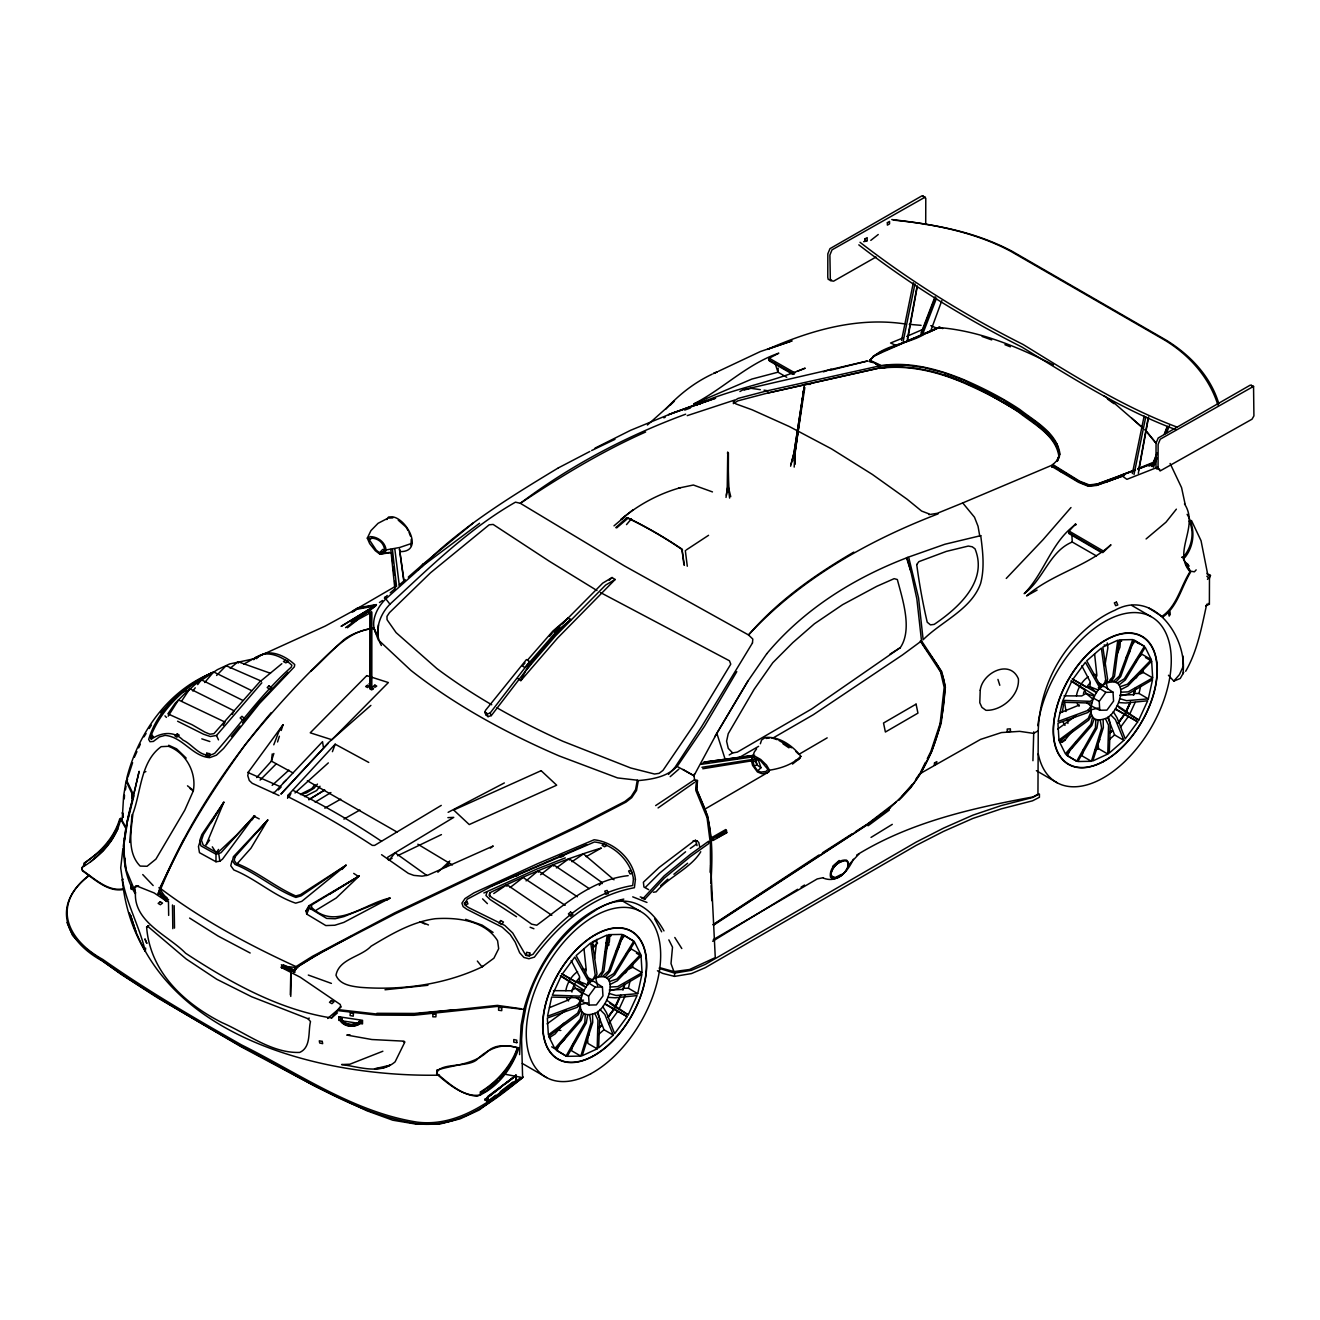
<?xml version="1.0" encoding="UTF-8"?>
<svg xmlns="http://www.w3.org/2000/svg" width="1320" height="1320" viewBox="0 0 1320 1320"><rect width="100%" height="100%" fill="white"/><g stroke="black" fill="none" stroke-linecap="round" stroke-linejoin="round"><path stroke-width="1.5" d="M369.798 612.876L369.748 687.918L371.184 688.743L371.233 613.717L368.709 612.084L371.233 613.717M371.811 687.605L371.861 612.166L370.326 610.698L368.049 611.391L351.153 621.803L353.38 622.066L370.161 612.926M252.252 819.786L254.644 815.661L222.568 859.072L219.846 861.201L215.985 861.745L216.001 854.205L200.953 845.889L199.716 840.592L201.828 834.587L223.855 802.197L206.052 845.014L209.599 840.13M489.786 896.709L489.786 892.798C525.789 875.094 562.897 859.534 601.359 848.034L586.195 856.663M674.602 973.104L691.498 970.299L705.342 964.359L916.162 842.111L943.569 828.102L972.856 815.166L1001.319 805.563L1032.603 797.511L1039.418 793.996L1039.418 797.28L1032.586 800.794L1001.303 808.846L972.84 818.449L943.553 831.385L916.162 845.394L705.276 967.675L691.482 973.582L674.586 976.387L674.602 973.104L659.191 968.368M925.716 224.515L925.782 198.231L922.02 195.805L829.966 248.655L827.838 253.803L827.772 277.365L828.284 279.477L831.534 279.972M1205.705 605.979L1209.384 604.197L1209.466 578.639L1210.457 575.404L1206.926 573.375M122.232 819.159L123.618 796.01L126.126 780.731L127.66 779.179M519.568 1054.63L521.087 1025.31L524.452 1007.259C537.999 959.359 572.418 909.744 623.799 899.101M290.317 994.9L290.829 970.959M290.763 996.418L291.308 969.919M592.531 1014.37L592.73 1022.455L582.202 1055.736L597.184 1048.839L597.943 1020.047L594.775 1013.347C608.504 1008.843 620.746 969.177 595.716 978.005C581.971 982.509 569.745 1022.175 594.775 1013.347M1103.14 719.582L1103.339 727.666L1092.811 760.947L1107.793 754.034L1108.553 725.257L1105.384 718.558C1119.112 714.054 1131.339 674.388 1106.308 683.215C1092.58 687.72 1080.354 727.386 1105.384 718.558M752.466 642.988L752.812 639.078L748.522 634.953L624.31 565.851L520.344 503.299L515.476 502.161C468.963 528.693 429.825 567.303 390.604 603.603C379.78 613.899 373.312 631.636 381.381 645.496M1032.933 760.699L1033.741 731.841M585.222 1014.519L584.842 1022.604L566.082 1056.016L556.776 1050.604L559.762 1044.07L564.184 1039.945L566.89 1034.781M1095.814 719.73L1095.451 727.798L1076.674 761.227L1067.385 755.815L1070.371 749.265M1148.647 607.959L1161.864 616.39C1176.813 606.573 1180.724 586.113 1190.046 571.725C1172.226 551.678 1199.599 526.845 1184.469 503.877M696.894 779.971L696.465 789.178L707.801 816.321L709.846 829.455L711.183 842.292L711.216 872.751M710.341 872.602L710.704 864.947L715.275 957.611L689.552 969.507L673.909 971.602L659.472 967.576M794.194 467.098L794.838 453.305L804.177 386.974L793.996 453.073L790.614 466.207M778.173 368.099L777.975 372.19L786.736 377.272M310.959 909.348L311.8 904.86L359.221 876.001L336.221 897.996L316.222 910.156M766.738 653.746L747.796 681.236L716.842 733.26L693.94 775.731L694.617 779.674L696.333 781.226L695.838 790.482L707.058 817.707L710.391 843.711L710.49 872.256M193.264 791.01C196.862 772.761 185.922 752.664 168.415 746.295L161.188 746.658C140.613 761.458 141.108 791.637 132.924 813.565C131.142 830.593 126.736 852.522 140.167 866.085L147.081 866.266L155.941 859.089L184.75 810.232L193.264 791.01L190.063 788.502M166.27 901.164L166.864 897.649L158.862 891.808C185.938 826.584 225.423 766.227 271.276 712.586M710.886 883.789C712.387 858.974 713.229 832.887 705.078 809.094M377.85 635.052L378.477 624.822M610.78 935.566L609.79 935.583L609.361 941.985L604.923 952.974M1121.373 640.761L1120.383 640.778L1119.954 647.196L1116.274 656.354M124.261 798.88L124.509 795.217M1051.776 467.231L1052.304 465.201L1057.386 460.119L1059.993 454.146C1057.023 432.779 1035.259 421.69 1019.898 409.546C1002.16 397.733 983.103 388.08 963.583 379.599C937.464 368.907 908.259 361.086 880.028 365.822L767.002 390.852L738.111 398.409L733.59 401.115L733.375 403.606L737.831 400.851L767.481 393.079L878.939 368.115C907.665 363.908 936.919 370.936 963.32 382.107C989.175 393.129 1013.991 406.709 1036.118 424.116C1046.199 432.795 1058.409 442.151 1059.416 456.489L1057.534 460.911M696.811 789.805L697.505 780.648L695.805 780.582M891.28 366.828L879.764 367.999L880.028 365.822L874.945 363.016M436.969 1070.14C454.113 1064.597 474.26 1064.794 487.987 1051.083C496.782 1043.394 508.612 1045.621 518.941 1047.849C512.127 1068.226 497.459 1088.142 477.147 1096.243C461.654 1095.039 447.925 1083.868 436.656 1073.968C438.108 1061.758 469.326 1068.359 477.741 1058.838C488.565 1048.525 502.805 1042.553 517.457 1047.915L514.288 1058.145L508.678 1067.583M129.657 842.457L132.066 814.588M794.079 460.861L804.177 386.974L794.013 452.694L790.928 464.508M593.356 946.836L593.571 944.641L591.509 944.014M436.656 1073.968L437.349 1069.893M287.611 798.319L287.925 795.382L335.164 744.199L368.758 762.432M145.299 951.307C139.524 926.508 126.786 904.332 122.347 879.483L122.298 879.73C124.641 904.794 132.297 929.692 145.299 951.307L145.645 948.106M479.589 523.248L424.462 564.531L386.166 598.587C376.513 607.447 368.28 624.558 378.048 636.356L373.824 628.023C363.363 630.102 352.753 632.973 344.124 639.523C308.088 671.566 275.484 707.239 245.256 744.744C211.876 790.944 180.328 839.718 159.208 892.749L166.7 898.144L166.963 901.643L166.7 899.233L158.977 887.551M122.925 848.595L120.714 867.9L122.199 878.394M272.25 753.902L271.425 761.129L256.658 777.579M124.707 836.385L124.921 834.751L124.525 838.976L124.756 837.326M726.412 495.264L727.534 486.832L727.749 452.281L728.838 491.964M126.06 827.623L120.862 818.185L119.724 818.911C114.246 837.853 99.907 852.803 83.853 863.264L84.067 866.201L85.222 862.669L102.745 849.205L110.17 840.015L116.737 828.96L120.631 818.977L125.416 827.722M518.941 1047.849L517.688 1048.493C511.566 1067.22 497.161 1082.103 480.942 1092.349L480.529 1094.924L480.249 1092.02C496.996 1081.971 510.79 1066.197 517.457 1047.915M597.762 1011.368L599.726 1018.858L598.653 1047.866L613.288 1035.128L603.999 1029.732L597.481 1013.083M726.033 497.409L727.452 487.377L727.749 452.281L728.376 486.997L730.752 496.666M1108.354 716.578L1110.334 724.069L1109.262 753.06L1123.881 740.338L1114.591 734.927L1108.074 718.294M123.7 889.416C108.454 892.699 94.182 878.988 82.467 870.853L81.873 867.735L83.441 865.837M127.231 823.531L123.618 846.73L124.212 852.406M127.396 820.462L123.354 845.576L125.68 868.395M1062.369 711.975L1063.441 705.326L1062.534 701.398M594.627 958.468L596.871 939.345M1104.889 665.676L1107.876 647.773L1107.265 642.939M125.433 789.822L126.027 786.225M587.631 1015.146L586.294 1022.967L567.27 1056.33L580.8 1056.082L591.013 1022.884L589.66 1015.113M1098.224 720.34L1096.903 728.178L1077.862 761.524L1091.392 761.293L1101.606 728.095L1100.253 720.308M736.791 671.649L704.583 726.132L678.298 764.808C668.827 776.688 652.608 779.279 638.303 780.598L636.52 790.498L631.719 797.643L625.977 802.131L579.001 826.435L395.571 913.688L322.921 951.341L297.082 967.098L294.971 970.332L283.338 964.837L281.853 967.857M310.728 671.402C329.818 654.621 346.417 630.613 373.939 628.287L378.246 639.854L410.834 670.345A574.53 267.778 8.1 0 0 559.202 755.947L617.562 777.926L637.279 780.202L635.596 789.558L631.141 796.57L624.888 801.487L578.077 825.627L394.647 912.879L312.46 956.307L295.993 966.603L293.832 970.398L283.041 965.266L280.929 967.378L294.393 971.668L297.082 967.098L313.368 956.983L351.433 936.193M907.368 339.273L916.922 287.001M907.5 340.131L917.367 286.011M1138.566 470.431L1148.12 418.159M1138.318 473.303L1148.614 416.938M126.951 780.829L127.116 779.938L126.588 782.183L133.419 796.537C124.179 828.151 116.77 864.253 135.399 893.904C134.59 922.548 168.696 935.797 185.559 953.189C229.729 982.228 279.031 1009.882 331.6 1017.967L337.507 1012.82M663.976 930.897C647.279 901.114 622.215 891.709 593.521 911.658C559.878 933.273 535.92 968.137 526.004 1006.731L522.588 1024.881L521.582 1039.516L522.621 1077.796L479.143 1110.037L460.35 1118.749L439.213 1124.195L416.641 1124.195L392.749 1120.201L366.745 1110.714L315.166 1086.277L241.296 1046.859L157.41 997.705L121.011 974.259L85.387 948.387L72.616 935.517L66.974 922.466M624.195 984.406L622.891 990.066L624.607 984.505M1119.871 695.244L1132.824 694.65L1134.457 693.495L1135.596 687.803L1133.484 695.277L1134.787 689.617M760.353 743.77L761.59 739.992L765.154 737.566C778.882 735.851 793.006 745.882 800.877 756.376L798.402 759.495L795.382 760.403M901.543 340.445L913.324 282.727M903.177 341.385L914.958 283.8M1132.362 473.599L1144.143 416.031M1133.995 474.54L1145.776 416.839M135.399 893.904L134.788 887.337L136.01 885.67L154.126 892.93L166.501 901.18L168.613 899.728L158.648 893.359L159.852 887.931L183.793 839.47M1182.868 673.893C1188.116 639.375 1154.686 588.176 1114.905 610.253A106.557 61.545 -60 0 0 1076.031 638.682C1052.65 663.465 1039.368 696.927 1038.246 730.752L1033.609 733.375L1019.65 731.346L1001.451 732.567L980.595 739.381L920.881 773.19L910.536 787.941L888.97 808.896L867.504 824.637L713.988 924.907M572.88 1044.186L571.494 1050.687L580.8 1056.082M1083.489 749.38L1082.103 755.881L1091.392 761.293M410.998 545.655L411.262 539.286M609.262 990.033L622.231 989.439L623.865 988.3L624.673 984.555M609.988 990.611L617.446 988.812L641.916 974.473L637.725 993.663L628.435 988.251L630.118 980.578M1120.581 695.821L1128.055 694.006L1152.525 679.684L1148.334 698.874L1139.044 693.462L1140.711 685.789M700.755 851.73C690.838 868.214 668.959 876.727 656.155 891.825L653.367 892.27M1051.693 466.372L1078.589 482.344L1088.159 486.205L1096.656 485.446L1124.079 475.579M133.98 793.65L139.144 771.292L127.743 819.456M1206.727 604.23C1201.678 627.016 1197.487 650.859 1185.673 671.253M581.988 1011.664L580.206 1019.221L554.812 1048.624L551.711 1046.826M1092.58 716.875L1090.815 724.416L1065.421 753.835L1059.316 741.477L1088.686 720.126L1091.673 715.011M127.529 821.601L133.947 795.712L127.116 781.357M231.924 861.102L230.769 865.705L233.838 869.962C255.651 878.691 273.751 895.801 295.697 903.16L301.736 901.378L346.104 865.21L341.946 869.484M928.95 514.635L937.266 513.315L962.726 502.936L974.49 517.226L978.037 526.251L979.72 535.804L980.727 535.672C982.773 551.512 984.786 567.781 980.611 583.473C971.322 609.51 941.704 621.192 923.142 639.738L918.555 597.943L908.639 557.04L944.955 544.236L980.743 535.656M489.786 892.798L489.142 895.307L492.591 898.078L505.362 905.454L531.646 924.165L536.761 925.221C564.531 904.728 592.399 879.516 628.205 875.655M120.631 818.977C116.523 839.338 101.178 855.442 84.067 866.201M565.323 857.884L536.547 869.187L487.113 891.594L485.958 895.505L490.083 899.53L516.516 916.74M200.046 841.451L198.462 846.566L199.468 852.67L215.985 861.745M595.716 978.005L596.986 973.896L592.218 941.903L607.2 934.989L602.201 971.487L597.96 976.965M1106.308 683.215L1107.595 679.107L1102.827 647.097L1117.809 640.2L1112.809 676.698L1108.569 682.176L1105.318 680.378M585.321 973.087L586.261 970.118L584.017 949.014M1095.93 678.298L1096.87 675.328L1094.626 654.225M273.867 753.472L271.425 761.129L292.99 772.926M277.546 741.972L279.378 736.23M281.209 730.488L283.041 724.73L248.638 771.721L247.764 775.632L249.282 780.483L252.219 783.288L279.031 795.547M127.924 777.067L132.611 762.663M485.859 714.763L484.836 712.255L485.595 710.242L526.449 659.571L529.65 661.617L531.201 663.613L491.32 715.588L488.02 716.661L485.859 714.763L486.552 712.652M800.877 756.376C792.396 764.56 780.962 768.388 769.527 770.187L767.25 772.976L761.855 773.702L757.465 771.986L752.582 765.402L751.41 760.699L754.314 752.004L756.607 748.836M1207.47 579.381L1210.457 575.404M384.895 553.278L386.1 549.945C385.176 542.173 377.998 536.877 370.441 536.596L367.307 538.147L369.666 543.609L375.276 550.688L379.78 554.087L390.555 552.75M583.654 1013.545L581.212 1020.36L555.637 1049.565L566.082 1056.016M1094.264 718.756L1091.805 725.554L1066.23 754.776L1076.674 761.227M383.344 551.909L384.417 548.971C383.575 542.619 377.817 538.279 371.563 538.181L368.989 539.253L376.216 550.143L379.582 552.766L383.344 551.909L384.45 549.994L382.668 549.466L379.582 552.766M332.425 751.674L335.164 744.199M930.583 331.287L941.803 300.679M804.886 368.428L797.197 371.299M273.784 744.81L278.817 731.659L283.041 724.73M921.063 333.085L934.874 297.082M1153.515 467.181L1157.145 457.71M1166.599 433.076L1169.503 425.502M921.393 333.481L935.451 297.165M922.697 334.042L936.524 298.171M1152.096 466.57L1157.277 453.189M1164.669 434.082L1167.622 426.426M1151.898 466.257L1156.98 453.04M1164.273 434.164L1167.177 426.624M147.576 926.195L186.219 959.013L216.761 979.258L251.526 996.699L307.956 1018.71L310.513 1021.548C307.989 1031.563 311.338 1047.272 299.706 1052.419C271.524 1053.443 246.939 1033.345 222.04 1022.653C184.156 1003.514 149.935 971.734 146.619 927.003L148.896 925.584M793.006 374.418L769.329 360.938L769.164 358.231L778.8 353.183C747.103 363.924 723.278 388.855 693.792 403.936L751.839 379.071L777.975 372.19L774.922 362.901M870.028 359.716L869.467 361.053L873.394 362.159M1057.105 461.323L1058.97 456.885C1056.165 435.418 1034.138 424.462 1018.809 412.252C1001.269 400.389 982.245 391 962.874 382.519C936.721 371.432 907.797 364.468 879.318 368.395L879.599 366.217L876.051 364.287M753.093 761.673L754.231 759.033L756.756 758.456L760.386 760.485L767.959 769.428L765.946 771.49L760.914 772.084L757.663 770.88L754.034 765.765L753.093 761.673L755.502 761.227L756.921 758.967L754.231 759.033M1135.051 663.152L1136.371 660.082M608.338 1016.367L615.384 1007.193L620.631 995.214M1056.957 460.531L1059.564 454.558L1057.089 444.262L1048.41 432.927L1036.332 422.218L1002.87 399.597L963.138 379.995L944.212 372.801L924.231 367.62L904.299 364.98L880.407 365.755L870.028 360.904L871.134 359.106M1101.028 552.288L1068.804 533.511L1069.167 531.102L1075.486 523.858L1075.998 524.815M1130.481 702.124L1125.993 712.404L1118.782 722.584L1125.993 712.404L1130.662 702.256M311.157 905.932L311.52 907.335C335.643 931.062 364.468 903.375 389.994 898.045L343.81 922.399L334.834 925.237L325.825 925.567L306.702 914.083L309.342 908.044L308.847 905.784L359.221 876.001L329.488 894.3M751.41 760.699L752.796 757.531L756.063 756.855L760.699 759.462L766.524 765.105L769.527 770.187M404.91 1041.926L395.109 1061.841C379.912 1074.892 359.188 1066.725 341.599 1064.547L349.866 1064.217L382.866 1051.231M134.359 757.267L136.933 751.641M138.633 747.895L140.349 744.15M608.041 997.359L615.202 997.804L637.082 995.577L628.205 1014.832L615.384 1007.193L620.845 995.362M618.915 1009.437L625.366 995.412M1135.167 702.372L1129.507 714.631L1118.914 707.536M1131.058 715.539L1138.797 720.043L1147.69 700.771L1125.795 703.015L1118.65 702.57M619.641 996.913L613.981 1008.876L608.041 1017.291M1125.382 712.371L1130.25 702.108M289.459 796.455L290.911 793.403M367.307 538.147L370.936 530.607L378.064 523.314L387.568 518.38M517.803 678.546L520.839 680.641L525.74 670.527L555.621 635.761L605.616 585.09L615.12 579.513L612.034 577.516L602.712 583.143L562.452 623.766M232.27 714.45L234.085 710.787L189.832 688.776L181.912 700.623M921.047 771.26L925.501 762.284M927.284 758.686L930.847 751.509L940.12 723.525L944.179 687.373L940.566 671.929L920.287 641.058M589.198 1034.385L587.515 1037.751L587.895 1043.427L597.184 1048.839M1099.807 739.596L1098.124 742.962L1098.504 748.638L1107.793 754.034M1183.297 558.707L1190.722 571.956C1181.598 586.558 1177.572 607.084 1162.639 617.116M1076.592 741.708L1071.84 747.895M223.228 725.472L225.027 722.089L178.497 699.93L168.151 716.183M1183.793 672.243L1180.228 678.496L1173.793 681.104L1168.447 675.262M306.702 914.083L306.042 910.932L308.847 905.784M386.875 519.568L387.387 518.644M387.899 518.133L388.542 517.011L392.304 516.796C407.236 518.694 424.331 552.123 400.01 551.611M714.813 736.758L747.813 681.236M117.909 829.01L111.325 840.328L103.191 850.575L90.569 861.712M581.064 1009.8L578.077 1014.915L548.707 1036.266L554.812 1048.624M600.831 976.255L603.933 971.058L608.619 934.643L622.149 934.411L608.635 970.976L602.861 976.222M1111.44 681.45L1114.525 676.253L1119.228 639.854L1132.758 639.606L1119.245 676.17L1113.453 681.433L1110.351 679.387M752.466 642.972L701.679 726.611L674.85 767.58L668.481 774.411M605.269 976.833L610.087 971.339L623.337 934.708L633.781 941.16L613.734 973.582L606.837 977.806M1115.878 682.044L1120.68 676.549L1133.946 639.919L1144.39 646.371L1124.326 678.793L1117.446 683.017M211.15 822.69L223.855 802.197L203.412 834.57L201.465 840.279L203.148 844.981L216.447 852.489L218.196 852.307L236.329 835.246L254.644 815.661L220.935 852.769L216.001 854.205M143.963 736.857L146.091 733.507M149.259 728.491L151.371 725.142M1037.074 590.106L1026.564 595.914C1051.842 573.986 1086.08 566.957 1110.961 544.797L1102.827 552.585L1068.54 532.538M421.129 567.336C460.861 527.159 510.13 497.062 558.376 467.874M331.6 1017.967L340.725 1006.137L340.23 1004.454L300.25 977.229L281.968 967.791L282.678 966.124L281.341 964.755M615.582 952.166L618.783 947.314L620.218 941.523L624.492 935.764L633.781 941.16M1126.191 657.376L1129.392 652.525L1130.827 646.717L1135.084 640.976L1144.39 646.371M421.129 567.27L423.357 563.937L473.335 522.885M389.433 859.964L395.092 852.786L426.871 875.523M853.364 859.237C848.166 870.787 837.672 883.724 823.433 878.13M216.233 852.819L218.575 849.42M912.219 784.443L901.543 796.686M915.618 779.559L920.155 773.041M900.289 647.658C912.747 629.426 902.434 598.983 897.336 579.529L894.168 578.655L876.81 586.311L842.606 604.676L814.44 623.766L792.759 642.675L772.81 662.689L754.231 689.188L728.227 733.706L726.594 741.196L728.26 748.374L732.649 752.928L737.352 752.103L811.767 708.906L900.289 647.641L889.845 654.274M694.485 773.85L693.94 775.731L677.16 766.458L674.338 768.289M589.165 1005.048L588.621 996.154L595.254 987.129L602.415 987.014L602.959 995.907L596.327 1004.916L589.165 1005.048L579.81 1000.23L583.555 1000.164M608.173 1017.374L614.279 1009.074L627.132 1016.631L614.625 1033.659L606.474 1012.621L602.679 1006.451M608.751 1023.611L617.842 1011.236M1099.758 710.259L1099.23 701.365L1105.847 692.34L1113.024 692.208L1113.568 701.101L1106.936 710.127L1099.758 710.259L1090.402 705.441M1120.482 727.27L1128.451 716.43L1137.741 721.842L1125.234 738.87L1117.066 717.832L1113.288 711.661M592.416 948.601L597.581 943.124L595.32 940.682L592.152 943.288M1117.825 723.079L1124.574 714.087M192.835 691.02L195.261 687.803M197.686 684.601L201.333 679.8L242.764 700.375M846.829 869.385C843.661 874.104 838.695 879.136 832.573 878.576L830.544 877.272C828.63 868.708 837.87 859.006 846.516 860.128L848.265 862.125C848.909 869.979 841.104 878.311 833.167 878.047L830.874 874.351C832.26 867.355 838.761 859.815 846.483 861.019L848.083 862.801L848.182 865.623M306.042 910.932L308.005 908.374M484.836 712.255L486.997 714.103L490.116 713.047L529.65 661.617M573.919 1042.833L575.998 1040.127M361.433 1021.416L359.535 1023.858C353.578 1027.191 344.602 1026.58 340.378 1020.772L340.642 1017.456L342.144 1018.33L342.26 1020.558A9.817 5.627 0.3 0 0 351.202 1024.799L355.707 1024.501L360.938 1020.657L357.984 1023.082C352.588 1026.036 344.57 1025.277 340.857 1020.047L340.642 1017.456M359.98 1020.558L358.363 1022.637C353.166 1025.508 345.493 1024.93 341.798 1019.947M359.98 1021.911L358.347 1023.973C353.166 1026.861 345.493 1026.267 341.798 1021.284L341.665 1017.588M360.938 1022.01L359.106 1024.336C353.413 1027.505 344.883 1026.91 340.84 1021.399L340.642 1018.793M320.017 786.241L316.602 790.548L304.673 796.636M499.686 1079.298L507.738 1069.15M314.87 784.707L311.734 788.65L300.795 794.079M1176.384 509.157L1166.005 522.176L1146.09 538.956M317.443 784.063L314.143 788.172L306.454 792.891L300.531 794.574M160.792 712.816L174.075 698.907M563.871 1023.198L555.176 1033.89L549.747 1037.421L550.605 1038.395L549.302 1037.272M1073.226 729.927L1065.768 739.101L1060.356 742.632M231.248 736.61L239.992 725.917M242.484 722.848L258.72 702.982L287.991 672.243M418.06 570.256L423.357 563.937L408.292 577.087M204.682 682.539L213.625 671.946L251.74 690.673M626.505 524.617L631.405 518.842M81.807 868.18L83.605 866.068M549.565 636.273L552.189 633.204M527.043 667.144L556.726 632.659L570.916 619.443L567.88 618.222L552.948 630.993L527.687 659.917M520.839 680.641L557.452 638.203L615.12 579.513M1070.982 507.54L1043.047 539.698L1006.252 578.44M525.03 662.953L522.373 666.006L524.947 667.623L556.034 631.9L570.916 619.443M1173.793 681.104L1179.486 674.569L1183.248 666.254L1182.852 655.974M257.532 831.633L267.778 820.017L250.965 848.199L236.527 864.435M766.738 653.763C803.17 609.889 852.934 578.589 905.784 558.178L907.896 557.32L906.526 557.832L910.899 571.577L916.855 598.884L921.508 640.86L941.803 671.731L945.384 687.208L941.16 723.459L931.739 751.558L920.881 773.19L922.466 772.002M261.822 682.803L216.513 735.471L210.342 736.51L203.593 734.25L177.606 721.215M1196.168 569.877L1194.385 571.824L1191.102 571.246M832.59 866.432L839.19 860.508M660.627 885.687L667.821 879.153M641.767 898.128L644.853 899.151L664.339 878.064L690.376 856.647L708.757 843.562L708.592 841.252L690.195 854.518L664.158 875.886L643.467 898.045L640.233 896.891M665.759 409.15C678.843 394.713 694.501 382.47 712.173 374.171M328.284 743.177L280.912 794.095L329.092 742.038L370.887 705.391M848.809 864.749L858.99 853.99M384.4 598.224L387.238 595.468M599.263 885.341L601.937 882.519L569.003 858.643L556.38 867.916M898.755 800.382C928.768 771.309 943.767 728.97 944.889 687.703C944.427 669.223 929.659 656.32 921.03 641.289L921.525 640.843M571.61 996.814L568.771 999.784L549.45 1007.672M636.405 953.205L641.058 955.911L617.281 980.793L610.137 984.472M1145.463 657.509L1151.65 661.122L1127.874 685.987L1120.746 689.683M608.504 979.688L614.724 974.721L634.606 942.101L640.695 954.459L616.852 979.028L609.411 981.552M1119.112 684.898L1125.333 679.932L1145.199 647.312L1151.304 659.67L1127.445 684.238L1120.02 686.763M216.596 675.461L226.116 665.709L261.245 681.087M278.322 789.904L281.127 787.034L247.648 772.365M554.103 632.247L559.663 626.587M580.206 1004.355L577.302 1007.308L547.338 1018.034L548.361 1034.814L577.648 1013.149L580.338 1006.88L577.187 1004.916M1090.799 709.566L1087.895 712.519L1057.947 723.244L1058.97 740.025L1088.257 718.361L1090.947 712.09L1087.779 710.111M670.18 405.257L674.438 400.95L647.41 425.023M260.089 780.087L275.962 764.131M482.906 966.075L482.08 966.9C444.592 984.72 401.676 990.511 360.508 987.343C351.549 986.271 339.834 984.835 335.989 975.249C338.992 958.749 361.102 956.951 371.068 946.226C391.066 934.246 411.873 921.822 435.402 918.703C457.331 917.251 484.984 920.469 497.59 940.747L498.68 948.684L493.911 958.204L482.08 966.9L477.345 961.059M870.705 359.502L874.649 355.608L881.661 351.962M645.463 887.287L659.604 873.18L685.591 851.796M615.763 527.654L626.554 517.885L628.353 518.017M609.23 580.288L612.034 577.516M757.663 770.88L760.98 767.728L758.851 761.426L756.657 758.868M616.688 527.885L627.973 518.248A608.899 493.663 -71.7 0 1 681.994 549.466L684.37 565.356M437.877 872.239L449.806 861.003M445.021 867.438L449.493 863.214M553.509 631.669L567.88 618.222M614.014 525.838L625.465 516.12M256.476 658.663C267.349 646.899 285.07 655.529 294.756 664.604L294.343 666.847L259.512 703.494L223.591 748.473L216.43 755.172L209.698 757.647C192.39 756.409 182.556 736.741 165.033 735.372L159.423 736.89L153.351 741.428L149.985 741.708L148.681 739.414C157.74 708.873 185.014 685.03 213.477 671.962M1053.294 464.194L1052.436 465.003L1079.199 481.569L1088.769 485.314L1096.772 484.407L1135.447 470.151M272.151 785.351L288.915 770.105M283.305 782.793L286.39 779.988M598.802 1027.9L601.59 1025.376L598.702 1027.818M1109.394 733.111L1112.182 730.587L1109.311 733.029M295.02 792.957L328.334 762.894M498.3 1080.519L487.294 1090.303L479.903 1094.561M390.225 592.845L394.762 588.902M399.267 584.958L405.289 579.711M599.033 1028.049L601.887 1025.557M598.141 1034.814L603.999 1029.732M895.884 802.18L867.57 823.928L855.426 831.699M1109.641 733.26L1112.496 730.768M1108.75 740.025L1114.591 734.927M89.166 875.589C51.084 904.349 64.597 940.318 102.267 960.927C146.685 992.244 193.957 1019.172 241.048 1046.216C298.023 1074.744 352.704 1113.519 416.691 1123.666C458.353 1128.897 493.103 1101.986 523.182 1076.972M1075.866 524.354C1051.413 541.464 1044.714 572.831 1024.171 593.67C1043.625 579.48 1049.318 551.413 1072.253 542.025L1096.458 555.934M670.18 776.671L678.876 769.131M626.439 953.353L631.405 949.064L640.695 954.459M1138.285 657.476L1142.014 654.274L1151.304 659.67M89.05 875.308C51.711 904.167 66 939.163 102.844 959.458C147.295 990.743 194.337 1018.083 241.56 1044.928C298.666 1073.275 353.38 1112.182 417.433 1122.181C457.924 1127.016 491.255 1100.781 521.119 1077.334L502.986 1073.836M327.64 1018.462L341.171 1006.962M962.726 502.936L1051.924 465.234L1079.017 481.932L1088.587 485.809L1097.085 485.05L1123.765 475.497M526.086 880.885L538.147 870.771L577.401 896.758M230.191 668.283L238.046 661.732L270.484 673.299M281.837 663.712L259.495 682.11L213.939 733.656L209.913 734.217L204.847 732.088L192.093 724.73L167.887 713.856L174.966 703.527L184.338 694.072L195.179 684.42L217.437 669.636L229.647 663.96L252.763 659.059L325.231 626.076L355.228 609.757M253.704 659.703C264.577 648.136 282.166 656.155 291.868 665.214L291.291 667.111C262.383 692.835 240.157 724.581 214.698 753.308C202.01 760.369 193.231 744.645 183.035 740.107C173.679 730.521 161.172 732.517 151.453 739.052L150.595 736.741C161.37 708.691 185.344 686.598 211.678 672.886M632.94 509.866L621.043 519.404C638.269 504.752 658.779 493.73 680.559 487.641M673.909 874.252L687.621 863.247M350.097 1034.946L346.797 1035.061L371.91 1039.533L404.068 1041.167M921.03 641.272L902.467 654.951L813.268 714.747L772.712 738.193M870.787 240.388L878.245 234.514M753.522 755.386L704.154 762.135L701.415 764.296L754.891 756.607M565.719 1010.345L547.041 1023.874M1076.311 715.555L1057.633 729.069M792.478 764.082L800.266 757.96M540.606 874.682L553.377 864.699L589.314 888.69M347.408 627.759L357.142 620.169M370.128 610.054L374.995 606.276M510.097 887.518L523.083 877.503L565.158 905.305M490.413 848.133L493.218 845.988L427.911 875.16L422.037 876.166L413.803 875.391L408.342 873.361L381.562 854.7M512.952 1077.73L484.754 1099.692L488.07 1101.87L487.888 1096.903L516.153 1075.272L487.526 1096.623L487.757 1101.276L495.611 1095.27M484.754 1099.692L500.445 1087.664M505.164 1084.05L513.018 1078.044M500.313 1091.657L512.886 1082.053M488.07 1101.87L516.384 1080.189L516.153 1075.272M868.065 825.775L889.3 810.084M889.878 808.087L868.032 824.026L713.179 924.874M351.153 621.803L367.29 612.43M345.56 627.643L355.344 620.565M361.861 615.862L374.913 606.424M690.294 848.463L696.564 844.041M1183.116 557.32L1181.961 557.271L1183.116 557.32C1191.531 547.734 1194.979 532.851 1189.205 521.02M658.069 807.939L694.584 782.364M1058.854 740.19L1062.286 742.154L1065.421 739.976M368.94 683.958L370.656 682.786M571.972 861.712L583.489 853.875L614.014 879.797M379.45 602.53L382.47 600.485M493.746 893.541L506.896 884.697L551.809 915.288M386.578 900.322L389.994 898.045L343.942 916.575L335.214 918.753L326.683 918.423L309.342 908.044M708.559 535.309L686.169 550.011M655.66 805.596L694.634 779.658M713.163 924.561L819.027 854.997M352.358 611.292L357.555 607.909L376.431 604.56M352.935 611.82L356.846 609.262L375.82 605.863M822.509 852.786L851.961 833.91M841.516 874.335L835.362 877.453L831.286 876.298C829.785 869.418 836.434 862.884 842.704 861.217M352.11 611.903L357.406 608.536L376.431 604.956M871.035 837.408L892.287 824.356M853.809 552.106C815.166 574.662 777.86 600.814 748.522 634.953C800.035 579.051 867.735 540.919 938.091 513.86M376.183 604.923L341.104 626.373L373.989 606.557M309.127 799.59L324.769 790.004M308.731 799.689L324.241 790.218M315.15 802.18L330.908 792.544M712.652 941.243L797.61 889.284M801.075 887.155L804.54 885.043M729.201 754.957L732.633 752.944M705.738 808.648L769.098 771.721M799.029 754.281L827.178 737.863M713.311 939.625L817.228 878.939L823.301 877.668M358.083 608.074L395.076 586.558M737.451 758.571L758.62 746.328M739.926 391.528L742.945 389.779M711.991 837.457L725.686 829.603L726.511 830.808L726.759 832.639L713.361 840.328L712.123 840.493L711.991 837.457L713.361 840.328M713.229 838.447L726.511 830.808M717.288 837.507L726.759 832.639M441.26 805.398L374.632 845.394L372.339 845.394A889.086 515.13 60.2 0 0 288.272 796.867L287.925 795.382M1151.65 661.122L1152.674 677.903L1128.237 691.845L1120.895 692.208M641.058 955.911L642.064 972.691L617.644 986.634L610.302 986.997M876.051 257.004L833.596 281.16L830.346 280.665L829.9 255.007L832.029 249.843L925.336 197.01M243.821 664.141L252.763 659.059M324.835 808.17L340.741 799.128M343.926 819.109L359.882 810.034M1033.51 796.669L1037.949 794.145L1038.246 730.752M856.63 855.112C909.876 822.244 971.817 808.219 1032.702 796.983M927.498 332.656L925.947 333.201C908.82 344.701 881.892 344.108 869.038 361.449L872.966 362.554M872.966 356.4L936.936 328.218M448.123 812.328L504.356 782.941M1131.24 680.394L1136.239 677.787L1138.302 674.801L1143.384 672.507L1152.674 677.903M622.314 974.308L625.63 972.576L627.693 969.589L632.775 967.296L642.064 972.691M558.36 467.89L589.891 451.457M874.22 356.004L881.216 352.358M718.443 371.283L760.386 351.533L792.082 340.857L767.415 349.404C810.711 330.231 857.62 316.701 905.305 324.01M928.736 332.211L939.625 327.112L942.727 328.581M594.973 448.156L630.597 430.303L673.662 412.615L715.621 398.195L668.563 414.678L706.744 400.373M696.333 781.226L697.505 780.648M591.624 450.549L614.971 439.329M1153.828 463.023L1139.226 468.732M388.426 860.128L392.089 858.363M397.567 855.723L441.441 834.603M924.115 328.845L906.691 336.435M645.645 432.003C601.59 451.489 560.373 476.685 520.327 503.299C570.471 465.465 626.769 435.897 685.658 414.2M307.956 1018.71L309.276 1018.099M1153.878 462.099L1137.774 468.715M1157.772 467.181L1126.9 479.341L1121.076 475.183L1134.061 470.151M1094.758 750.354L1098.504 748.638M146.619 927.003L147.823 926.458M490.726 886.297L586.74 844.585M483.846 892.98L487.113 891.594M906.477 341.352L915.337 337.656M918.868 336.171L925.947 333.201M879.995 352.39L902.946 342.837M903.111 337.903L890.587 343.002L896.528 345.625L936.755 328.185L930.814 325.627M1060.043 712.866L1079.364 704.995M122.298 879.73L123.206 879.12M134.788 887.337L138.567 885.868M805.018 368.099C769.824 383.097 731.544 388.789 696.646 404.712L700.54 403.755M1133.995 470.481L1097.2 483.994L1089.198 484.902L1079.628 481.173L1052.865 464.607M1137.774 469.045L1152.855 463.303M1105.434 482.443L1124.524 475.167M1148.895 466.125L1152.707 464.673M212.57 672.738C168.415 689.865 138.171 733.029 126.868 777.892L126.654 779.971M663.828 417.813L665.197 417.301M684.717 410.091L690.36 408.012M823.383 371.861L831.154 369.188M412.038 543.279L399.762 547.47L386.1 549.945M523.611 1008.975L525.129 1008.48M687.225 415.635L734.283 400.174M926.607 333.432L939.197 327.508L940.747 327.904M144.408 772.101L145.876 771.622M368.989 539.253L373.906 537.702M768.207 392.931L878.955 368.099M81.873 867.735L82.467 870.391C94.149 878.278 108.256 892.172 123.337 888.723M1091.739 703.065L1062.286 702.273L1058.095 721.462L1088.092 710.341L1091.112 705.952L1086.624 702.702M581.13 997.854L551.678 997.062L547.503 1016.251L577.483 1005.13L580.503 1000.741L576.015 997.491M525.212 1009.585L497.228 1006.418L413.655 1015.311L376.349 1015.08L337.689 1010.608M1159.736 469.326L1156.485 468.831L1155.99 466.702L1156.056 443.157L1158.184 438.009L1250.238 385.143L1253.554 386.364L1253.918 415.882L1252.036 419.183L1160.099 470.959L1158.053 467.89L1158.118 444.345L1160.247 439.197L1253.554 386.364M1091.112 709.797L1098.207 708.015M580.503 1004.586L587.598 1002.804M830.824 370.111L867.471 361.003L743.638 389.664M678.612 488.103L693.38 485.017L712.47 491.914M754.034 765.765L757.152 765.006L760.98 767.728M436.953 1073.622C448.915 1083.274 463.897 1098.025 480.529 1094.924M744.183 389.945L751.047 388.327L760.337 389.664M272.861 792.577L274.84 792.132L322.525 741.675L323.4 747.268M293.799 972.46L295.02 972.23M379.78 554.087L389.532 552.354M863.61 241.659L867.191 241.032M879.764 367.999L880.638 367.851M702.784 768.751L752.68 760.683M766.21 738.441L769.477 737.929M701.943 767.299L752.449 759.462M704.154 762.135L754.792 755.337M717.503 760.848L731.231 758.951M735.141 758.422L750.832 756.244M385.968 597.118L384.565 597.267L389.977 604.23M384.995 989.769L427.928 985.281M727.337 453.024L728.409 452.925L728.31 487.542L729.613 498.102M455.416 1009.701L414.348 1013.447L376.876 1013.314M1148.334 698.874L1126.587 700.689L1119.954 698.692M637.725 993.663L615.994 995.478L609.345 993.498M699.583 846.236L698.791 842.572L696.993 840.757L694.072 840.939L659.159 867.438L643.385 882.222L643.945 887.073L648.664 889.663M389.251 518.083L392.815 517.885M447.892 817.641L453.75 817.377L387.684 857.241L387.717 858.841M1100.55 686.582L1104.312 686.515L1113.024 692.208M589.941 981.387L593.703 981.321L602.415 987.014M439.461 1075.157C323.911 1077.351 164.538 1038.592 129.508 912.945M1134.457 693.495L1139.044 693.462M623.865 988.3L628.435 988.251M804.523 384.351L810.595 384.334M693.165 840.741L696.993 840.757M1064.019 695.855L1081.707 695.953L1086.03 693.445L1094.379 696.316L1093.422 694.634L1071.823 681.104L1062.93 700.359L1090.336 701.349L1093.043 699.204L1086.03 693.445L1084.528 689.832L1070.883 680.971M553.427 990.66L571.098 990.743L575.438 988.234L583.786 991.105L582.83 989.439L561.214 975.893L552.337 995.164L579.727 996.138L582.45 993.993L575.438 988.234L573.919 984.621L560.29 975.777M803.748 387.568L804.82 387.601L794.855 452.859L795.267 464.178M1183.166 557.981L1184.997 557.386C1194.798 544.945 1195.474 527.753 1187.109 514.338M909.249 324.34L921.079 325.347M893.343 220.11C934.411 224.103 975.744 231.924 1012.489 251.493L1166.368 340.263C1190.244 355.014 1210.605 376.349 1218.822 403.705M940.285 327.673C980.298 331.122 1017.951 347.045 1053.459 364.881M891.759 219.549C932.679 224.202 974.061 231.594 1010.707 251.295L1164.603 340.065C1189.237 354.915 1209.202 377.289 1217.914 405.009M764.049 390.192L768.438 390.852M521.334 1008.777L497.376 1005.378L413.87 1014.172L376.563 1014.007L338.332 1009.651M1120.383 640.778L1121.653 641.058M609.79 935.583L611.061 935.847M674.586 976.387L662.706 973.401L657.426 970.778M626.554 517.885L627.973 518.248M938.536 327.343L940.896 328.102M938.107 327.739L939.609 328.168M870.457 360.492L880.852 365.359M771.127 737.682L777.199 739.678M201.795 738.853L209.847 741.527M1207.371 574.645L1209.599 575.421M465.663 919.33L482.212 925.155L493.086 932.415M982.146 336.484L991.683 339.9M308.302 975.051L331.402 983.4M929.131 513.926L921.624 511.071L907.104 499.224L872.339 474.424L831.501 448.866L789.393 426.574L752.103 409.794L735.851 403.887L733.59 401.115M944.361 374.847L963.303 382.123M1004.916 344.685L1010.328 346.813M637.279 780.202L638.303 780.598M530.095 927.234L533.907 928.736M632.726 896.841L646.965 902.451M1176.912 427.036C1122.132 406.527 1072.681 374.946 1023.082 344.487C965.58 315.579 910.916 281.671 860.013 242.302M1175.707 429.594C1120.895 409.167 1071.51 377.454 1021.878 347.045C964.392 318.103 909.661 284.278 858.808 244.86M1059.878 471.19L1064.993 473.335M423.291 922.779L428.439 924.957M295.993 966.603C248.457 944.79 202.059 919.941 160.264 888.294M1115.169 709.12L1137.741 721.842M778.915 740.438L791.538 747.763M604.56 1003.909L627.132 1016.631M419.958 921.789L424.875 923.983M168.679 745.255L176.583 748.836L186.186 758.092M1098.322 682.836L1103.339 685.195L1105.797 680.279L1101.359 648.07L1086.723 660.808L1101.144 687.11M587.73 977.641L592.73 980.001L595.205 975.084L590.749 942.876L576.13 955.597L590.535 981.899M294.393 971.668L282.678 966.124L297.841 967.675M682.952 769.411L693.94 775.731M254.298 816.404L259.231 818.895M250.173 953.007L218.014 936.012L189.618 918.076M600.435 592.531L729.448 660.775L730.768 664.174L694.039 724.746L662.97 770.402L659.076 773.355L654.538 774.031L630.663 767.959L563.029 741.345A589.974 281.589 7.4 0 1 497.029 707.833M984.852 391.99L1019.255 411.84M307.346 780.78L397.039 832.045M1092.976 697.851L1099.23 701.365M580.8 991.782L588.621 996.154M768.537 359.733L794.178 374.253M769.164 358.231L794.937 372.9M614.279 1009.074L605.22 1003.86M1208.08 603.438L1209.384 604.197M1072.104 678.909L1086.162 687.06L1089.99 686.763L1098.405 690.096L1099.065 686.515L1085.386 662.277L1072.88 679.305L1096.541 692.654L1089.99 686.763L1090.139 681.648L1081.773 665.759M1115.829 709.054L1128.451 716.43M561.511 973.698L575.553 981.849L579.381 981.552L587.812 984.885L588.472 981.304L574.778 957.066L562.27 974.094L585.932 987.442L579.381 981.552L579.529 976.437L571.164 960.547M1131.768 605.434L1150.908 616.555M1135.909 641.899L1139.011 643.698M1036.365 770.665L1057.237 782.809M621.159 900.224L640.299 911.345M522.274 1063.425L546.629 1077.599M1069.167 531.102L1103.701 551.232M417.846 844.222L452.38 864.963M596.953 590.518L549.384 561.28L493.135 524.436L489.192 524.799L430.567 572.748L389.483 612.629L386.974 616.374L387.057 619.723L396.099 632.626L436.92 668.596A589.974 281.589 7.4 0 0 491.733 704.764M1098.306 687.605L1105.847 692.34M587.697 982.393L595.254 987.129M1138.797 720.043L1117.314 705.457M628.205 1014.832L606.705 1000.263M484.688 1099.312L487.757 1101.276M353.71 873.394L358.644 876.595M609.889 1003.381L615.384 1007.193M783.024 743.837L788.947 747.829M1103.85 395.653L1113.7 402.633L1143.202 428.257M605.962 942.744L609.097 944.988M1107.529 399.069L1113.882 403.639M1206.843 576.279L1208.79 577.764M187.506 785.829L193.38 790.416M398.244 520.163L406.065 527.076L408.045 530.607M643.467 898.045L644.853 899.151M1059.184 739.596L1062.286 742.154M1131.718 418.176L1142.097 427.383M403.458 1041.661L404.299 1042.42M795.943 751.575L798.847 754.38M482.576 898.87L487.41 903.639M158.648 893.359L166.501 901.18M1110.549 714.664L1115.433 719.631L1123.881 740.338M599.957 1009.453L604.824 1014.42L613.288 1035.128M142.742 874.566L153.169 885.555M164.983 715.885L166.402 717.42M1144.72 429.611L1155.495 442.563M1146.535 431.327L1155.841 442.909M674.801 937.48L681.796 948.535M681.4 548.625L682.555 550.192M135.663 892.732L125.977 869.451L124.806 858.082M212.305 846.829L216.744 853.726M1185.707 563.871L1190.293 571.098M1063.26 722.386L1065.009 725.373M936.689 664.207L941.292 672.177M1170.097 463.452L1181.565 487.624L1185.162 504.388M654.621 918.67L661.65 931.804M668.844 939.873L672.507 947.182L671.005 963.583L673.909 971.602M1191.465 520.492L1201.051 540.738L1207.453 573.128M705.061 809.111L696.828 789.789M490.116 713.047L491.32 715.588M216.513 735.471L218.493 739.893M755.502 761.227L757.152 765.006L755.552 759.792M157.789 893.062L158.317 894.3M486.997 714.103L488.02 716.661M1251.476 385.176L1251.938 386.397M923.274 195.822L923.72 197.043M409.035 532.389L410.355 535.953M997.936 679.42L999.801 685.278M716.826 733.26L724.993 758.785M695.392 839.883L697.042 845.641M906.972 557.634L910.916 571.577M1106.407 683.809L1107.744 689.255M595.815 978.615L597.581 985.858M238.046 661.732L238.326 663.053M682.011 549.433L683.909 564.779M685.327 550.654L687.291 566.231M569.003 858.643L569.266 860.013M553.377 864.699L553.641 866.068M538.147 870.771L538.411 872.157M1064.448 701.497L1066.032 711.48M1067.286 719.466L1067.913 723.459M218.773 853.826L219.846 861.201M404.2 582.186L399.465 548.938L403.969 582.384M601.937 882.519L602.085 883.691M394.812 548.872L399.399 586.311M392.436 549.334L396.561 586.591M391.71 552.849L392.749 562.947M393.178 566.973L394.02 575.041M394.647 581.097L395.274 587.136M390.786 549.351L394.96 589.776M725.686 829.603L725.917 832.557M1143.153 668.761L1143.384 672.507M632.56 963.567L632.775 967.296M1071.856 534.567L1072.253 542.025M515.79 1075.041L516.021 1079.645M711.051 885.637L711.777 900.669M506.896 884.697L506.93 886.347M174.174 905.685L174.504 928.092M172.475 904.976L172.821 928.686M168.465 901.593L168.663 915.403M1037.784 725.686A95.419 54.747 -60.1 0 1 1140.101 612.991A95.419 54.747 -60.1 0 1 1142.212 741.394A95.419 54.747 -60.1 0 1 1038.246 753.786M1104.097 645.018A49.632 28.479 -60.1 0 1 1107.496 645.414M1083.439 693.445A14.933 8.563 -60.1 0 1 1085.122 689.601M1087.432 686.053A14.933 8.563 -60.1 0 1 1090.188 683.083M1079.166 706.183A18.133 10.395 -60.1 0 1 1077.285 703.676M1076.46 695.904A18.133 10.395 -60.1 0 1 1088.191 676.813M1092.993 674.702A18.133 10.395 -60.1 0 1 1096.26 674.652M560.851 1030.409A49.632 28.479 -60.1 0 1 557.436 1030.029M571.906 992.062A14.933 8.563 -60.1 0 1 574.514 984.39M575.223 983.153A14.933 8.563 -60.1 0 1 579.595 977.872M568.557 1000.972A18.133 10.395 -60.1 0 1 566.692 998.481M565.867 990.693A18.133 10.395 -60.1 0 1 577.599 971.619M582.384 969.49A18.133 10.395 -60.1 0 1 585.651 969.441M628.337 518.067A655.809 531.63 -71.8 0 1 681.351 548.724M293.04 790.383A748.506 433.603 60.2 0 1 381.496 841.285M865.012 238.854L865.012 241.346L867.174 240.108L867.191 237.633L865.012 238.854M887.386 222.635L887.37 225.126L889.548 223.888L889.548 221.397L887.386 222.635M122.413 812.691L123.321 816.882L122.413 812.691M916.724 564.547C919.248 583.704 922.845 603.388 927.217 622.198L930.468 624.871L934.197 624.393C958.336 607.959 988.251 581.312 975.018 548.823L972.23 546.777L968.286 546.067L946.391 551.38L918.868 561.643L916.724 564.547M635.415 879.433L634.409 887.716C592.317 895.587 559.647 923.291 534.402 957.132L528.874 958.749L523.908 957.445L519.651 952.759L515.212 942.15L510.196 934.494L502.178 927.168L466.95 909.332L463.138 906.609L461.917 903.16L465.003 898.573L473.93 892.897L537.372 863.791L594.099 839.767C613.701 841.863 633.385 859.089 635.415 879.433M338.827 1016.763L338.762 1020.36L362.505 1023.907L362.554 1020.327L338.827 1016.763M498.63 1007.441L498.58 1010.229L501.732 1010.658L501.831 1007.836L498.63 1007.441M633.452 878.79L632.726 885.505C591.178 892.452 557.518 921.096 533.049 954.278L529.914 955.564L525.525 954.855L512.721 932.993L504.752 925.419L468.781 907.682L465.861 905.685L465.053 902.995L467.412 899.101L491.914 886.116L594.413 841.995C612.579 843.661 630.531 860.393 633.452 878.79M130.73 885.076L131.423 889.383L130.73 885.076M353.43 1013.545L353.248 1016.185L350.097 1015.542L350.278 1012.968L353.43 1013.545M432.977 1014.222L432.795 1016.812L435.88 1016.829L436.062 1014.255L432.977 1014.222M934.527 762.91L934.263 765.188L936.49 763.917L936.82 761.623L934.527 762.91M980.232 690.244L979.786 702.735L981.899 707.371L985.941 710.308C1001.781 711.001 1019.733 695.327 1018.397 678.843C1009.932 658.73 982.245 672.787 980.232 690.244M529.848 953.007L529.337 956.092L526.069 955.449L526.647 952.264L529.848 953.007M206.745 753.176L206.217 755.766L209.468 756.278L209.995 753.687L206.745 753.176M234.993 856.911L234.25 860.425L236.181 863.264C257.416 871.514 275.335 887.155 295.796 895.95L300.415 894.663L346.104 865.21L301.207 895.851L295.878 897.435C274.593 889.399 256.525 872.966 234.976 864.402L232.452 860.855L233.392 856.73L267.778 820.017L234.993 856.911M132.577 796.257L132.033 798.748L131.885 794.426L132.577 796.257M1169.718 611.803L1168.596 613.569L1169.19 616.077L1170.312 614.295L1169.718 611.803M500.61 920.568L498.993 922.993L501.748 924.478L503.448 922.02L500.61 920.568M153.087 736.741L151.14 739.15L150.381 737.484L152.279 735.174L153.087 736.741M366.762 675.642L310.233 732.814L331.848 739.728L388.377 682.555L366.762 675.642M268.933 685.839L267.201 687.538L269.858 689.403L271.639 687.687L268.933 685.839M244.431 718.476L242.698 720.159L240.174 717.964L241.972 716.298L244.431 718.476M331.419 1000.527L329.488 1002.309L331.914 1003.645L333.911 1001.913L331.419 1000.527M177.292 733.87L174.982 735.966L176.847 737.154L179.223 735.158L177.292 733.87M184.75 690.525L182.638 692.389L186.532 690.459L184.75 690.525M570.603 912.037L568.425 913.885L570.718 916.278L572.946 914.48L570.603 912.037M160.264 901.725L158.152 903.391L160.347 904.728L162.525 903.095L160.264 901.725M374.88 685.13L373.164 686.384L375.045 687.258L376.745 686.087L374.88 685.13M373.461 688.644L371.745 689.881L369.864 688.941L371.58 687.769L373.461 688.644M367.373 685.344L365.656 686.515L367.537 687.538L369.303 686.317L367.373 685.344M288.09 661.485L285.863 662.887L283.421 661.534L285.648 660.198L288.09 661.485M604.345 843.942L602.118 845.345L604.56 846.813L606.788 845.476L604.345 843.942M916.08 704.137L883.525 723.03L885.39 732.022L917.945 713.13L916.08 704.137M715.259 372.62L713.344 373.593L717.37 371.893L715.259 372.62M517.704 875.374L513.431 876.348L517.704 875.374M257.284 656.783L255.238 657.739L259.446 656.073L257.284 656.783M561.891 855.129L559.218 856.35L561.082 857.076L563.689 855.888L561.891 855.129M541.134 770.682L453.701 810.034L469.243 824.554L556.677 785.202L541.134 770.682M390.274 1065.157L383.163 1067.897L374.566 1068.82L390.274 1065.157M467.214 902.072L464.194 903.226L464.937 905.025L467.957 903.87L467.214 902.072M632.231 873.213L630.053 873.972L628.601 870.986L630.762 870.293L632.231 873.213M1116.456 602.118L1114.344 602.861L1115.68 605.698L1117.793 604.972L1116.456 602.118M608.338 893.475L606.045 894.234L604.758 891.149L607.117 890.422L608.338 893.475M1010.46 731.379L1007.259 731.626L1007.209 729.053L1010.361 728.838L1010.46 731.379M516.846 1042.668L513.76 1042.14L513.76 1039.516L516.747 1040.193L516.846 1042.668M322.278 1041.414L319.291 1040.803L319.688 1042.998L322.674 1043.658L322.278 1041.414M1187.422 563.805L1186.201 563.112L1188.974 566.296L1187.422 563.805M146.784 943.239L145.002 939.13L146.784 943.239M135.613 930.98L130.564 915.321L135.613 930.98M1103.272 761.426A73.557 42.207 -60.1 0 0 1151.073 645.629A73.557 42.207 -60.1 0 0 1061.428 694.072A73.557 42.207 -60.1 0 0 1103.272 761.426M1103.272 761.673A73.871 42.389 -60.1 0 0 1151.271 645.381A73.871 42.389 -60.1 0 0 1061.23 694.039A73.871 42.389 -60.1 0 0 1103.272 761.673M590.898 1073.671A95.419 54.747 -60.1 0 0 652.905 923.455A95.419 54.747 -60.1 0 0 536.596 986.304A95.419 54.747 -60.1 0 0 590.898 1073.671M592.68 1056.215A73.557 42.207 -60.1 0 0 640.464 940.418A73.557 42.207 -60.1 0 0 550.819 988.861A73.557 42.207 -60.1 0 0 592.68 1056.215M592.68 1056.462A73.871 42.389 -60.1 0 0 640.662 940.186A73.871 42.389 -60.1 0 0 550.638 988.845A73.871 42.389 -60.1 0 0 592.68 1056.462"/></g></svg>
